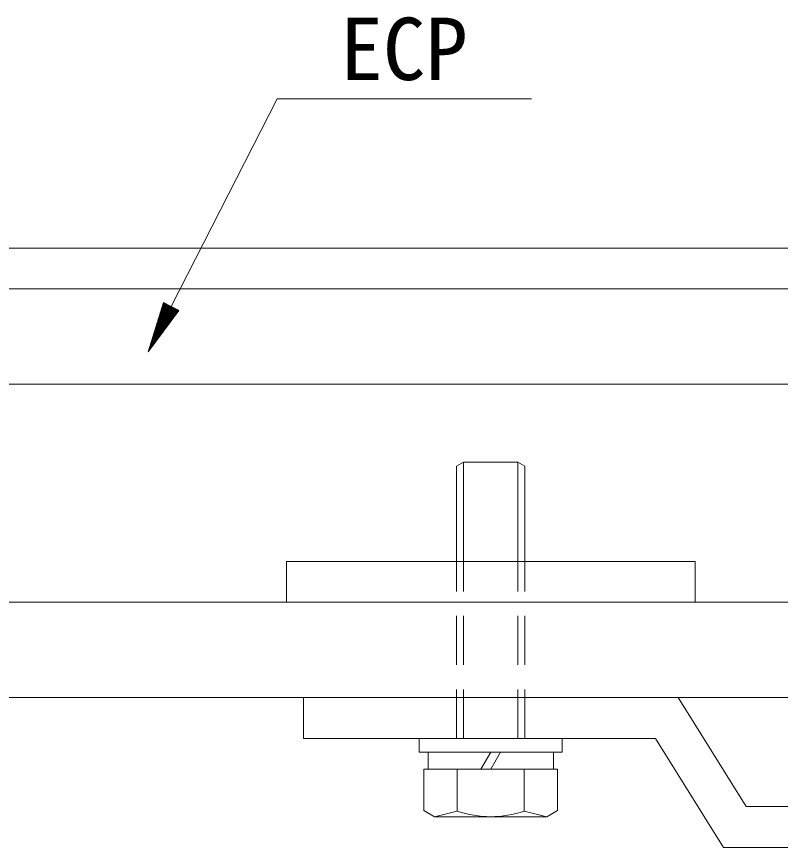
# Model space of a CAD drawing. Units: millimetres at full size, sheet at 1:6; details may follow other scales. Extents: x -1207 to 1226, y -853 to 852.
# Drawn here: x -17.3 to 94.8, y -402.4 to -280.4 of the extents above; entities that cross this region are included whole.
import ezdxf
from ezdxf.enums import TextEntityAlignment as Align

# ---------------------------------------------------------------- set-up
doc = ezdxf.new("R2010")
doc.units = ezdxf.units.MM
doc.header["$LTSCALE"] = 6
doc.linetypes.add('DASHED1', pattern=[1.8, 1.2, -0.6])
for name, color, linetype, lineweight in [('0-1_AL', 5, 'Continuous', 9), ('0-2_SUNPO', 7, 'Continuous', 9), ('0-4_KANAMONO', 6, 'Continuous', 9), ('0-B', 134, 'Continuous', 9)]:
    doc.layers.add(name, color=color, linetype=linetype, lineweight=lineweight)
doc.styles.add('ＭＳ ゴシック', font='')
doc.styles.get('ＭＳ ゴシック').set_extended_font_data('MS Gothic')

msp = doc.modelspace()

# ---------------------------------------------------------------- linework, layer by layer
at = {"layer": '0-1_AL'}
for p, q in [((197.25, -320.411), (-192.75, -320.411)), ((197.25, -334.411), (-192.75, -334.411)), ((197.25, -366.411), (-192.75, -366.411)), ((197.25, -380.411), (-192.75, -380.411))]:
    msp.add_line(p, q, dxfattribs=at)
at = {"layer": '0-2_SUNPO'}
for p, q in [((5.35, -322.979), (20.909, -292.478)), ((20.909, -292.478), (58.215, -292.478)), ((3.963, -323.276), (5.931, -323.276)), ((3.979, -323.226), (5.834, -323.226)), ((3.995, -323.176), (5.736, -323.176)), ((4.01, -323.126), (5.638, -323.126)), ((4.026, -323.076), (5.54, -323.076)), ((4.042, -323.026), (5.442, -323.026)), ((4.058, -322.976), (5.343, -322.976)), ((4.074, -322.926), (5.245, -322.926)), ((4.089, -322.876), (5.147, -322.876)), ((4.105, -322.826), (5.049, -322.826)), ((4.121, -322.776), (4.951, -322.776)), ((4.137, -322.726), (4.853, -322.726)), ((4.153, -322.676), (4.755, -322.676)), ((4.169, -322.626), (4.657, -322.626)), ((4.184, -322.576), (4.559, -322.576)), ((4.2, -322.526), (4.461, -322.526)), ((4.216, -322.476), (4.363, -322.476)), ((4.232, -322.426), (4.265, -322.426)), ((3.583, -324.476), (5.776, -324.476)), ((3.599, -324.426), (5.814, -324.426)), ((3.615, -324.376), (5.85, -324.376)), ((3.63, -324.326), (5.887, -324.326)), ((3.646, -324.276), (5.924, -324.276)), ((3.662, -324.226), (5.961, -324.226)), ((3.678, -324.176), (5.998, -324.176)), ((3.694, -324.126), (6.035, -324.126)), ((3.709, -324.076), (6.072, -324.076)), ((3.725, -324.026), (6.109, -324.026)), ((3.741, -323.976), (6.146, -323.976)), ((3.757, -323.926), (6.183, -323.926)), ((3.773, -323.876), (6.22, -323.876)), ((3.789, -323.826), (6.257, -323.826)), ((3.804, -323.776), (6.294, -323.776)), ((3.82, -323.726), (6.331, -323.726)), ((3.836, -323.676), (6.368, -323.676)), ((3.852, -323.626), (6.405, -323.626)), ((3.868, -323.576), (6.442, -323.576)), ((3.884, -323.526), (6.422, -323.526)), ((3.9, -323.476), (6.324, -323.476)), ((3.915, -323.426), (6.226, -323.426)), ((3.931, -323.376), (6.128, -323.376)), ((3.947, -323.326), (6.03, -323.326)), ((3.187, -325.726), (4.852, -325.726)), ((3.203, -325.676), (4.889, -325.676)), ((3.219, -325.626), (4.926, -325.626)), ((3.235, -325.576), (4.963, -325.576)), ((3.251, -325.526), (5, -325.526)), ((3.266, -325.476), (5.037, -325.476)), ((3.282, -325.426), (5.074, -325.426)), ((3.298, -325.376), (5.111, -325.376)), ((3.314, -325.326), (5.148, -325.326)), ((3.33, -325.276), (5.185, -325.276)), ((3.346, -325.226), (5.222, -325.226)), ((3.361, -325.176), (5.259, -325.176)), ((3.377, -325.126), (5.296, -325.126)), ((3.393, -325.076), (5.333, -325.076)), ((3.409, -325.026), (5.37, -325.026)), ((3.425, -324.976), (5.407, -324.976)), ((3.441, -324.926), (5.444, -324.926)), ((3.456, -324.876), (5.481, -324.876)), ((3.472, -324.826), (5.518, -324.826)), ((3.488, -324.776), (5.555, -324.776)), ((3.504, -324.726), (5.592, -324.726)), ((3.52, -324.676), (5.629, -324.676)), ((3.535, -324.626), (5.666, -324.626)), ((3.551, -324.576), (5.702, -324.576)), ((3.567, -324.526), (5.74, -324.526)), ((2.807, -326.926), (3.964, -326.926)), ((2.823, -326.876), (4.001, -326.876)), ((2.839, -326.826), (4.038, -326.826)), ((2.855, -326.776), (4.075, -326.776)), ((2.871, -326.726), (4.112, -326.726)), ((2.887, -326.676), (4.149, -326.676)), ((2.902, -326.626), (4.186, -326.626)), ((2.918, -326.576), (4.223, -326.576)), ((2.934, -326.526), (4.26, -326.526)), ((2.95, -326.476), (4.297, -326.476)), ((2.966, -326.426), (4.334, -326.426)), ((2.982, -326.376), (4.371, -326.376)), ((2.997, -326.326), (4.408, -326.326)), ((3.013, -326.276), (4.445, -326.276)), ((3.029, -326.226), (4.482, -326.226)), ((3.045, -326.176), (4.519, -326.176)), ((3.061, -326.126), (4.556, -326.126)), ((3.076, -326.076), (4.593, -326.076)), ((3.092, -326.026), (4.63, -326.026)), ((3.108, -325.976), (4.667, -325.976)), ((3.124, -325.926), (4.704, -325.926)), ((3.14, -325.876), (4.741, -325.876)), ((3.156, -325.826), (4.778, -325.826)), ((3.171, -325.776), (4.815, -325.776)), ((2.428, -328.126), (3.077, -328.126)), ((2.443, -328.076), (3.114, -328.076)), ((2.459, -328.026), (3.151, -328.026)), ((2.475, -327.976), (3.188, -327.976)), ((2.491, -327.926), (3.225, -327.926)), ((2.507, -327.876), (3.262, -327.876)), ((2.522, -327.826), (3.299, -327.826)), ((2.538, -327.776), (3.336, -327.776)), ((2.554, -327.726), (3.373, -327.726)), ((2.57, -327.676), (3.41, -327.676)), ((2.586, -327.626), (3.446, -327.626)), ((2.602, -327.576), (3.484, -327.576)), ((2.617, -327.526), (3.521, -327.526)), ((2.633, -327.476), (3.557, -327.476)), ((2.649, -327.426), (3.595, -327.426)), ((2.665, -327.376), (3.631, -327.376)), ((2.681, -327.326), (3.669, -327.326)), ((2.697, -327.276), (3.705, -327.276)), ((2.712, -327.226), (3.742, -327.226)), ((2.728, -327.176), (3.779, -327.176)), ((2.744, -327.126), (3.816, -327.126)), ((2.76, -327.076), (3.853, -327.076)), ((2.776, -327.026), (3.89, -327.026)), ((2.792, -326.976), (3.927, -326.976)), ((2.032, -329.376), (2.152, -329.376)), ((2.048, -329.326), (2.189, -329.326)), ((2.063, -329.276), (2.226, -329.276)), ((2.079, -329.226), (2.263, -329.226)), ((2.095, -329.176), (2.3, -329.176)), ((2.111, -329.126), (2.337, -329.126)), ((2.127, -329.076), (2.374, -329.076)), ((2.143, -329.026), (2.411, -329.026)), ((2.159, -328.976), (2.448, -328.976)), ((2.174, -328.926), (2.485, -328.926)), ((2.19, -328.876), (2.522, -328.876)), ((2.206, -328.826), (2.559, -328.826)), ((2.222, -328.776), (2.596, -328.776)), ((2.238, -328.726), (2.633, -328.726)), ((2.254, -328.676), (2.67, -328.676)), ((2.269, -328.626), (2.707, -328.626)), ((2.285, -328.576), (2.744, -328.576)), ((2.301, -328.526), (2.781, -328.526)), ((2.317, -328.476), (2.818, -328.476)), ((2.333, -328.426), (2.855, -328.426)), ((2.348, -328.376), (2.892, -328.376)), ((2.364, -328.326), (2.929, -328.326)), ((2.38, -328.276), (2.966, -328.276)), ((2.396, -328.226), (3.003, -328.226)), ((2.412, -328.176), (3.04, -328.176)), ((1.953, -329.626), (1.967, -329.626)), ((1.968, -329.576), (2.004, -329.576)), ((1.984, -329.526), (2.041, -329.526)), ((2, -329.476), (2.078, -329.476)), ((2.016, -329.426), (2.115, -329.426))]:
    msp.add_line(p, q, dxfattribs=at)
msp.add_lwpolyline([(4.237, -322.411), (6.463, -323.547), (1.942, -329.66)], close=True, dxfattribs=at)
at = {"layer": '0-4_KANAMONO'}
for p, q in [((48.25, -345.858), (47.25, -346.434)), ((47.25, -360.411), (47.25, -346.434)), ((48.25, -345.858), (56.25, -345.858)), ((48.25, -360.411), (48.25, -345.858)), ((56.25, -345.858), (57.25, -346.434)), ((56.25, -360.411), (56.25, -345.858)), ((57.25, -360.411), (57.25, -346.434)), ((82.25, -360.411), (22.25, -360.411)), ((22.25, -366.411), (22.25, -360.411)), ((82.25, -366.411), (82.25, -360.411)), ((82.25, -366.411), (22.25, -366.411)), ((24.75, -380.411), (24.75, -386.411)), ((79.75, -380.411), (24.75, -380.411)), ((79.75, -380.411), (89.75, -396.411)), ((76.425, -386.411), (24.75, -386.411)), ((41.75, -386.411), (62.75, -386.411)), ((41.75, -388.409), (41.75, -386.411)), ((62.75, -388.409), (62.75, -386.411)), ((76.425, -386.411), (86.425, -402.411)), ((41.75, -388.409), (62.75, -388.409)), ((43.05, -390.911), (43.05, -388.409)), ((50.807, -390.911), (52.25, -388.409)), ((52.25, -390.911), (53.693, -388.409)), ((61.45, -390.911), (61.45, -388.409)), ((42.435, -397.007), (42.435, -390.911)), ((42.435, -390.911), (62.065, -390.911)), ((47.343, -397.085), (47.343, -390.911)), ((57.158, -397.085), (57.158, -390.911)), ((62.065, -397.007), (62.065, -390.911)), ((139.75, -396.411), (89.75, -396.411)), ((43.999, -397.91), (42.434, -397.007)), ((47.343, -397.085), (44, -397.91)), ((57.158, -397.085), (60.5, -397.91)), ((60.5, -397.91), (62.065, -397.007)), ((44, -397.91), (60.5, -397.91)), ((139.75, -402.411), (86.425, -402.411))]:
    msp.add_line(p, q, dxfattribs=at)
at = {"layer": '0-4_KANAMONO', "linetype": 'DASHED1'}
for p, q in [((47.25, -386.411), (47.25, -360.411)), ((48.25, -386.411), (48.25, -360.411)), ((56.25, -386.411), (56.25, -360.411)), ((57.25, -386.411), (57.25, -360.411))]:
    msp.add_line(p, q, dxfattribs=at)
at = {"layer": '0-4_KANAMONO'}
msp.add_arc((52.25, -382.91), 15, 250.903, 289.09698, dxfattribs=at)
at = {"layer": '0-B'}
for points in [[(196.82, -313.772), (196.45, -313.961), (196.072, -314.11), (195.691, -314.221), (195.317, -314.301), (194.956, -314.355), (194.617, -314.388), (194.306, -314.404), (194.031, -314.41), (193.8, -314.411), (193.494, -314.411), (192.487, -314.411), (190.027, -314.411), (185.36, -314.411), (177.735, -314.411), (166.399, -314.411), (150.599, -314.411), (129.583, -314.411), (102.973, -314.411), (71.885, -314.411), (37.814, -314.411), (2.25, -314.411), (-33.314, -314.411)], [(200.389, -319.133), (199.65, -319.511), (198.893, -319.808), (198.133, -320.032), (197.384, -320.192), (196.663, -320.299), (195.983, -320.364), (195.361, -320.397), (194.812, -320.41), (194.35, -320.411), (193.863, -320.411), (192.719, -320.411), (190.161, -320.411), (185.429, -320.411), (177.764, -320.411), (166.408, -320.411), (150.6, -320.411), (129.583, -320.411), (102.973, -320.411), (71.885, -320.411), (37.814, -320.411), (2.25, -320.411), (-33.314, -320.411)]]:
    msp.add_lwpolyline(points, dxfattribs=at)

# ---------------------------------------------------------------- texts
at = {"layer": '0-2_SUNPO', "style": 'ＭＳ ゴシック'}
msp.add_text('ECP', height=9.164, dxfattribs=at).set_placement((30.187, -292.478), align=Align.BOTTOM_LEFT)

doc.saveas('drawing.dxf')
